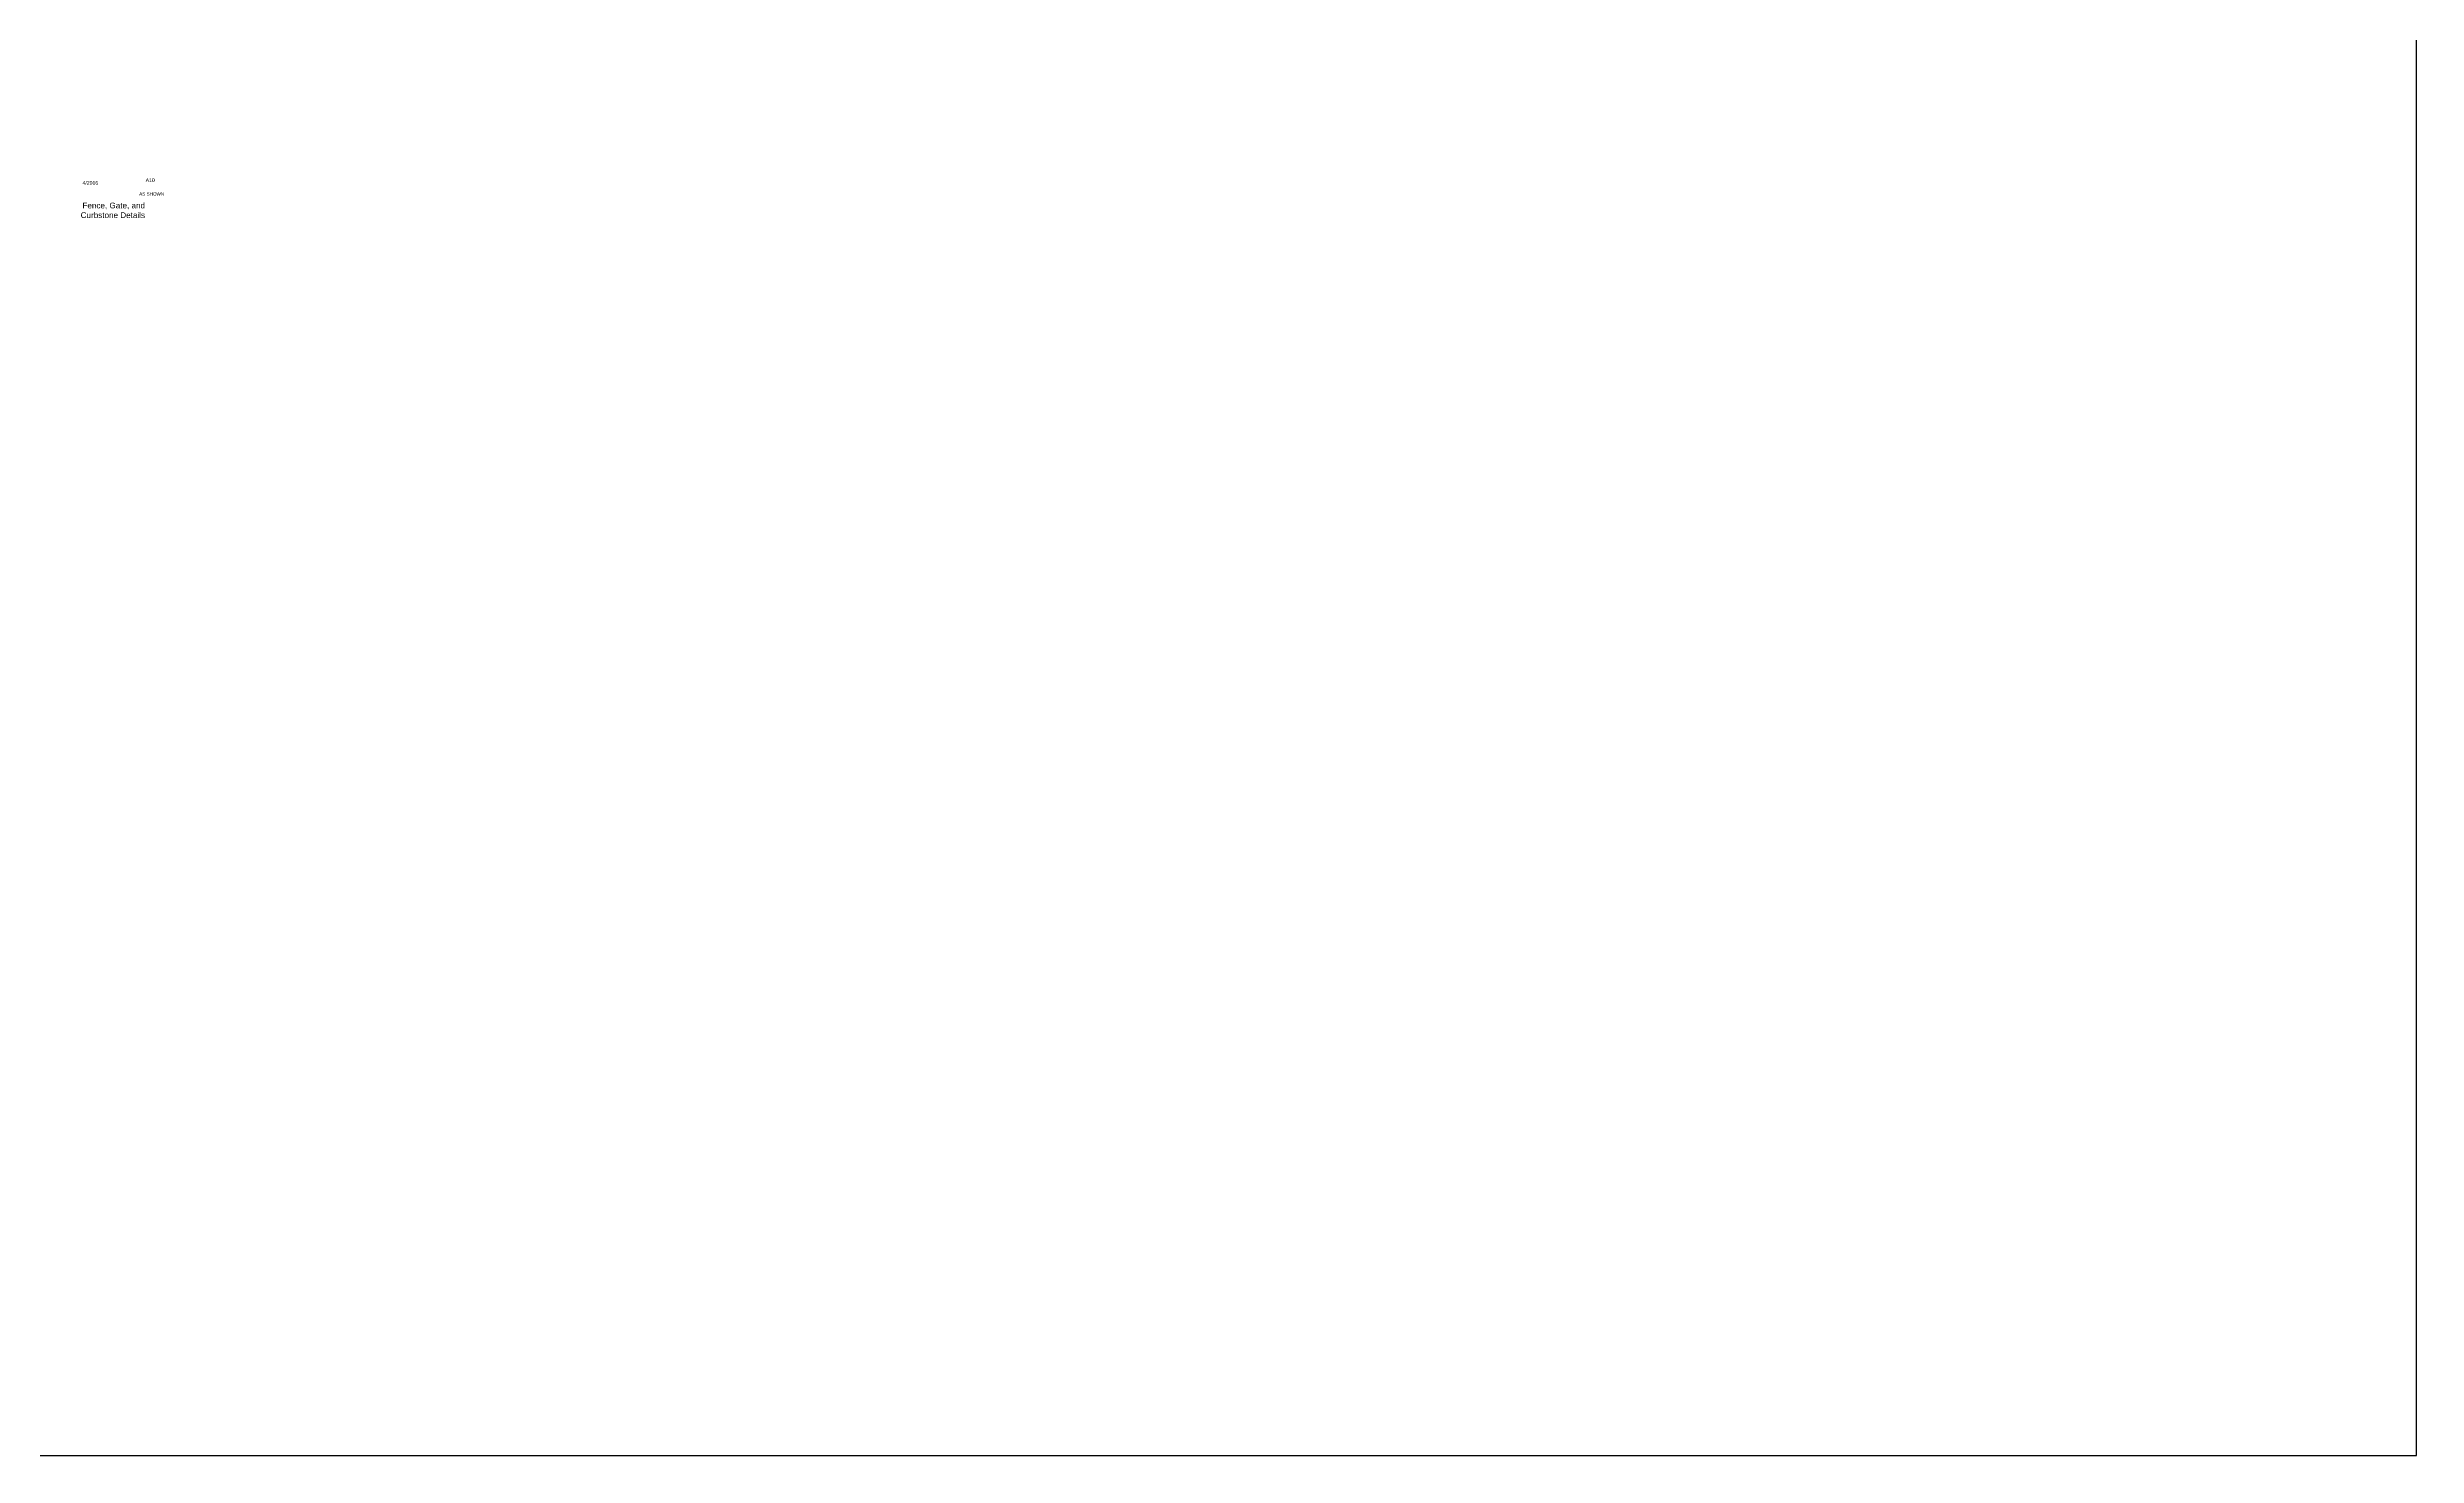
# Model space of a CAD drawing. Extents: x 151242 to 151523, y 158752 to 159354.
# Drawn here: x 151400.7 to 151523.3, y 158752.1 to 158825 of the extents above; entities that cross this region are included whole.
import ezdxf

# ---------------------------------------------------------------- set-up
doc = ezdxf.new("R2010")
doc.units = 0
doc.header["$LTSCALE"] = 3
doc.header["$MEASUREMENT"] = 0
for name, color, linetype in [('coords', 7, 'CONTINUOUS'), ('TEXTS', 1, 'CONTINUOUS'), ('TXT', 6, 'CONTINUOUS')]:
    doc.layers.add(name, color=color, linetype=linetype)
doc.styles.add('ARIAL', font='arial.ttf')

msp = doc.modelspace()

# ---------------------------------------------------------------- linework, layer by layer
at = {"layer": 'TEXTS', "color": 2}
msp.add_lwpolyline([(151523.342, 159353.983), (151241.77, 159353.983), (151241.77, 158752.117), (151523.342, 158752.117)], close=True, dxfattribs=at)

# ---------------------------------------------------------------- texts
at = {"layer": 'coords', "lineweight": 20, "insert": (151406.78, 158817.495), "char_height": 0.17, "width": 2.8634, "attachment_point": 3, "rotation": 0, "style": 'ARIAL'}
msp.add_mtext('{\\fArial|b0|i0|c0|p34;AS SHOWN}', dxfattribs=at)
at = {"layer": 'TXT', "color": 7, "attachment_point": 3}
for s, insert, char_height, width in [('{\\fArial|b0|i0|c0|p34;4/2016}', (151403.367, 158818.076), 0.19045, 1.29081), ('{\\fArial|b0|i0|c0|p34;A10}', (151406.293, 158818.213), 0.19045, 1.29081), ('{\\fArial|b0|i0|c0|p34; Fence, Gate, and Curbstone Details}', (151405.789, 158816.961), 0.3, 4.45544)]:
    msp.add_mtext(s, dxfattribs=dict(at, insert=insert, char_height=char_height, width=width))

doc.saveas('drawing.dxf')
